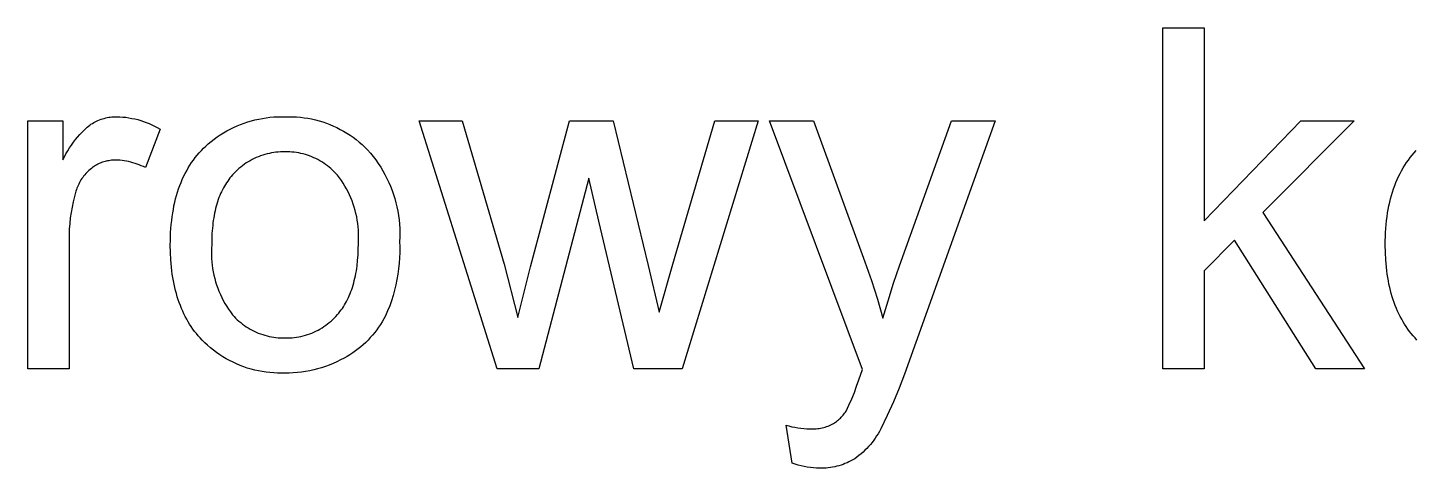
# Model space of a CAD drawing. Header units: millimetres. Extents: x -962 to 3068, y -237 to 2578.
# Drawn here: x 1915.9 to 2024.3, y -67.9 to -33.6 of the extents above; entities that cross this region are included whole.
import ezdxf

# ---------------------------------------------------------------- set-up
doc = ezdxf.new("R2010")
doc.units = ezdxf.units.MM
doc.header["$MEASUREMENT"] = 0
doc.layers.add('Domyślny', color=7, linetype='Continuous', true_color=0x000000)

msp = doc.modelspace()

# ---------------------------------------------------------------- linework, layer by layer
at = {"layer": 'Domyślny'}
for p, q in [((2004.51, -60.2), (2004.51, -33.6)), ((2004.51, -33.6), (2007.74, -33.6)), ((2007.74, -33.6), (2007.74, -48.64)), ((1915.95, -60.2), (1915.95, -40.85)), ((1915.95, -40.85), (1918.69, -40.85)), ((1918.69, -40.85), (1918.69, -43.9)), ((1920.78, -41.19), (1920.88, -41.12)), ((1920.88, -41.12), (1920.99, -41.05)), ((1920.99, -41.05), (1921.1, -40.99)), ((1921.1, -40.99), (1921.21, -40.93)), ((1921.21, -40.93), (1921.32, -40.88)), ((1921.32, -40.88), (1921.43, -40.82)), ((1921.43, -40.82), (1921.55, -40.78)), ((1921.55, -40.78), (1921.67, -40.73)), ((1921.67, -40.73), (1921.78, -40.7)), ((1921.78, -40.7), (1921.9, -40.66)), ((1921.9, -40.66), (1922.03, -40.63)), ((1922.03, -40.63), (1922.15, -40.6)), ((1922.15, -40.6), (1922.27, -40.58)), ((1922.27, -40.58), (1922.39, -40.56)), ((1922.39, -40.56), (1922.52, -40.55)), ((1922.52, -40.55), (1922.64, -40.54)), ((1922.64, -40.54), (1922.77, -40.53)), ((1922.77, -40.53), (1922.89, -40.53)), ((1922.89, -40.53), (1923.13, -40.54)), ((1923.13, -40.54), (1923.36, -40.56)), ((1923.36, -40.56), (1923.6, -40.58)), ((1923.6, -40.58), (1923.83, -40.61)), ((1923.83, -40.61), (1924.07, -40.66)), ((1924.07, -40.66), (1924.3, -40.7)), ((1924.3, -40.7), (1924.53, -40.76)), ((1924.53, -40.76), (1924.76, -40.83)), ((1924.76, -40.83), (1924.98, -40.9)), ((1924.98, -40.9), (1925.2, -40.98)), ((1925.2, -40.98), (1925.42, -41.07)), ((1925.42, -41.07), (1925.64, -41.16)), ((1925.64, -41.16), (1925.85, -41.27)), ((1932.28, -41.25), (1932.55, -41.14)), ((1932.55, -41.14), (1932.83, -41.04)), ((1932.83, -41.04), (1933.11, -40.94)), ((1933.11, -40.94), (1933.4, -40.86)), ((1933.4, -40.86), (1933.68, -40.78)), ((1933.68, -40.78), (1933.97, -40.72)), ((1933.97, -40.72), (1934.26, -40.66)), ((1934.26, -40.66), (1934.56, -40.61)), ((1934.56, -40.61), (1934.85, -40.58)), ((1934.85, -40.58), (1935.14, -40.55)), ((1935.14, -40.55), (1935.44, -40.53)), ((1935.44, -40.53), (1935.74, -40.53)), ((1935.74, -40.53), (1936.03, -40.53)), ((1936.03, -40.53), (1936.33, -40.53)), ((1936.33, -40.53), (1936.63, -40.53)), ((1936.63, -40.53), (1936.93, -40.55)), ((1936.93, -40.55), (1937.22, -40.57)), ((1937.22, -40.57), (1937.52, -40.61)), ((1937.52, -40.61), (1937.81, -40.65)), ((1937.81, -40.65), (1938.1, -40.71)), ((1938.1, -40.71), (1938.39, -40.78)), ((1938.39, -40.78), (1938.68, -40.85)), ((1938.68, -40.85), (1938.97, -40.94)), ((1938.97, -40.94), (1939.25, -41.04)), ((1939.25, -41.04), (1939.53, -41.14)), ((1939.53, -41.14), (1939.8, -41.26)), ((1952.57, -60.2), (1946.5, -40.85)), ((1946.5, -40.85), (1949.86, -40.85)), ((1949.86, -40.85), (1953.13, -52.02)), ((1955.17, -52.25), (1958.22, -40.85)), ((1958.22, -40.85), (1961.64, -40.85)), ((1961.64, -40.85), (1964.36, -52.13)), ((1966.28, -52.04), (1969.57, -40.85)), ((1972.95, -40.85), (1967.02, -60.2)), ((1969.57, -40.85), (1972.95, -40.85)), ((1981.09, -60.25), (1973.83, -40.85)), ((1973.83, -40.85), (1977.26, -40.85)), ((1977.26, -40.85), (1981.28, -51.85)), ((1983.98, -52.16), (1988.02, -40.85)), ((1991.43, -40.85), (1984.37, -60.6)), ((1988.02, -40.85), (1991.43, -40.85)), ((2007.74, -48.64), (2015.3, -40.85)), ((2019.46, -40.85), (2012.32, -47.99)), ((2015.3, -40.85), (2019.46, -40.85)), ((1919.67, -42.32), (1919.84, -42.12)), ((1919.84, -42.12), (1920.02, -41.92)), ((1920.02, -41.92), (1920.2, -41.73)), ((1920.2, -41.73), (1920.39, -41.54)), ((1920.39, -41.54), (1920.58, -41.36)), ((1920.58, -41.36), (1920.78, -41.19)), ((1926.27, -41.5), (1925.13, -44.5)), ((1925.85, -41.27), (1926.06, -41.38)), ((1926.06, -41.38), (1926.27, -41.5)), ((1930.49, -42.29), (1930.73, -42.11)), ((1930.73, -42.11), (1930.97, -41.95)), ((1930.97, -41.95), (1931.23, -41.79)), ((1931.23, -41.79), (1931.48, -41.64)), ((1931.48, -41.64), (1931.74, -41.51)), ((1931.74, -41.51), (1932.01, -41.37)), ((1932.01, -41.37), (1932.28, -41.25)), ((1939.8, -41.26), (1940.07, -41.38)), ((1940.07, -41.38), (1940.34, -41.52)), ((1940.34, -41.52), (1940.6, -41.66)), ((1940.6, -41.66), (1940.85, -41.81)), ((1940.85, -41.81), (1941.1, -41.97)), ((1941.1, -41.97), (1941.35, -42.14)), ((1941.35, -42.14), (1941.58, -42.32)), ((1918.93, -43.42), (1919.07, -43.2)), ((1919.07, -43.2), (1919.21, -42.97)), ((1919.21, -42.97), (1919.35, -42.75)), ((1919.35, -42.75), (1919.51, -42.53)), ((1919.51, -42.53), (1919.67, -42.32)), ((1929.33, -43.34), (1929.5, -43.16)), ((1929.5, -43.16), (1929.67, -42.99)), ((1929.67, -42.99), (1929.84, -42.82)), ((1929.84, -42.82), (1930.02, -42.66)), ((1930.02, -42.66), (1930.25, -42.47)), ((1930.25, -42.47), (1930.49, -42.29)), ((1935.15, -43.33), (1934.97, -43.35)), ((1935.32, -43.3), (1935.15, -43.33)), ((1935.5, -43.29), (1935.32, -43.3)), ((1935.68, -43.28), (1935.5, -43.29)), ((1935.86, -43.27), (1935.68, -43.28)), ((1936.03, -43.27), (1935.86, -43.27)), ((1936.21, -43.27), (1936.03, -43.27)), ((1936.39, -43.28), (1936.21, -43.27)), ((1936.56, -43.29), (1936.39, -43.28)), ((1936.74, -43.31), (1936.56, -43.29)), ((1936.92, -43.33), (1936.74, -43.31)), ((1937.09, -43.36), (1936.92, -43.33)), ((1941.58, -42.32), (1941.82, -42.51)), ((1941.82, -42.51), (1942.04, -42.7)), ((1942.04, -42.7), (1942.26, -42.91)), ((1942.26, -42.91), (1942.47, -43.12)), ((1942.47, -43.12), (1942.69, -43.37)), ((2024.14, -43.34), (2024.3, -43.16)), ((1918.69, -43.9), (1918.81, -43.66)), ((1918.81, -43.66), (1918.93, -43.42)), ((1921.15, -44.38), (1921.07, -44.44)), ((1921.24, -44.33), (1921.15, -44.38)), ((1921.33, -44.28), (1921.24, -44.33)), ((1921.42, -44.23), (1921.33, -44.28)), ((1921.51, -44.19), (1921.42, -44.23)), ((1921.6, -44.15), (1921.51, -44.19)), ((1921.7, -44.11), (1921.6, -44.15)), ((1921.79, -44.08), (1921.7, -44.11)), ((1921.89, -44.05), (1921.79, -44.08)), ((1921.98, -44.02), (1921.89, -44.05)), ((1922.08, -43.99), (1921.98, -44.02)), ((1922.18, -43.97), (1922.08, -43.99)), ((1922.28, -43.96), (1922.18, -43.97)), ((1922.38, -43.94), (1922.28, -43.96)), ((1922.48, -43.93), (1922.38, -43.94)), ((1922.58, -43.92), (1922.48, -43.93)), ((1922.68, -43.92), (1922.58, -43.92)), ((1922.78, -43.92), (1922.68, -43.92)), ((1922.96, -43.92), (1922.78, -43.92)), ((1923.13, -43.93), (1922.96, -43.92)), ((1923.31, -43.95), (1923.13, -43.93)), ((1923.48, -43.97), (1923.31, -43.95)), ((1923.65, -44), (1923.48, -43.97)), ((1923.82, -44.03), (1923.65, -44)), ((1923.99, -44.07), (1923.82, -44.03)), ((1924.16, -44.12), (1923.99, -44.07)), ((1924.33, -44.17), (1924.16, -44.12)), ((1924.49, -44.22), (1924.33, -44.17)), ((1924.65, -44.28), (1924.49, -44.22)), ((1924.81, -44.35), (1924.65, -44.28)), ((1924.97, -44.42), (1924.81, -44.35)), ((1928.47, -44.52), (1928.6, -44.31)), ((1928.6, -44.31), (1928.73, -44.11)), ((1928.73, -44.11), (1928.88, -43.91)), ((1928.88, -43.91), (1929.02, -43.71)), ((1929.02, -43.71), (1929.18, -43.52)), ((1929.18, -43.52), (1929.33, -43.34)), ((1932.71, -44.35), (1932.57, -44.46)), ((1932.85, -44.24), (1932.71, -44.35)), ((1933, -44.14), (1932.85, -44.24)), ((1933.15, -44.05), (1933, -44.14)), ((1933.3, -43.96), (1933.15, -44.05)), ((1933.46, -43.87), (1933.3, -43.96)), ((1933.62, -43.79), (1933.46, -43.87)), ((1933.78, -43.72), (1933.62, -43.79)), ((1933.95, -43.65), (1933.78, -43.72)), ((1934.11, -43.59), (1933.95, -43.65)), ((1934.28, -43.53), (1934.11, -43.59)), ((1934.45, -43.48), (1934.28, -43.53)), ((1934.62, -43.43), (1934.45, -43.48)), ((1934.8, -43.39), (1934.62, -43.43)), ((1934.97, -43.35), (1934.8, -43.39)), ((1937.26, -43.39), (1937.09, -43.36)), ((1937.44, -43.44), (1937.26, -43.39)), ((1937.61, -43.48), (1937.44, -43.44)), ((1937.78, -43.53), (1937.61, -43.48)), ((1937.94, -43.59), (1937.78, -43.53)), ((1938.11, -43.66), (1937.94, -43.59)), ((1938.27, -43.73), (1938.11, -43.66)), ((1938.43, -43.8), (1938.27, -43.73)), ((1938.59, -43.88), (1938.43, -43.8)), ((1938.75, -43.97), (1938.59, -43.88)), ((1938.9, -44.06), (1938.75, -43.97)), ((1939.05, -44.15), (1938.9, -44.06)), ((1939.19, -44.25), (1939.05, -44.15)), ((1939.34, -44.36), (1939.19, -44.25)), ((1939.47, -44.47), (1939.34, -44.36)), ((1942.69, -43.37), (1942.9, -43.63)), ((1942.9, -43.63), (1943.11, -43.9)), ((1943.11, -43.9), (1943.3, -44.18)), ((1943.3, -44.18), (1943.49, -44.46)), ((2023.27, -44.52), (2023.4, -44.31)), ((2023.4, -44.31), (2023.54, -44.11)), ((2023.54, -44.11), (2023.68, -43.91)), ((2023.68, -43.91), (2023.83, -43.71)), ((2023.83, -43.71), (2023.98, -43.52)), ((2023.98, -43.52), (2024.14, -43.34)), ((1920.1, -45.46), (1920.04, -45.56)), ((1920.17, -45.36), (1920.1, -45.46)), ((1920.24, -45.26), (1920.17, -45.36)), ((1920.31, -45.16), (1920.24, -45.26)), ((1920.39, -45.07), (1920.31, -45.16)), ((1920.47, -44.97), (1920.39, -45.07)), ((1920.55, -44.89), (1920.47, -44.97)), ((1920.63, -44.8), (1920.55, -44.89)), ((1920.72, -44.72), (1920.63, -44.8)), ((1920.81, -44.64), (1920.72, -44.72)), ((1920.91, -44.56), (1920.81, -44.64)), ((1920.99, -44.5), (1920.91, -44.56)), ((1921.07, -44.44), (1920.99, -44.5)), ((1925.13, -44.5), (1924.97, -44.42)), ((1927.91, -45.66), (1928.01, -45.42)), ((1928.01, -45.42), (1928.11, -45.19)), ((1928.11, -45.19), (1928.23, -44.96)), ((1928.23, -44.96), (1928.35, -44.74)), ((1928.35, -44.74), (1928.47, -44.52)), ((1931.64, -45.43), (1931.55, -45.55)), ((1931.73, -45.31), (1931.64, -45.43)), ((1931.83, -45.19), (1931.73, -45.31)), ((1931.93, -45.07), (1931.83, -45.19)), ((1932.05, -44.94), (1931.93, -45.07)), ((1932.17, -44.82), (1932.05, -44.94)), ((1932.3, -44.69), (1932.17, -44.82)), ((1932.43, -44.57), (1932.3, -44.69)), ((1932.57, -44.46), (1932.43, -44.57)), ((1939.61, -44.58), (1939.47, -44.47)), ((1939.74, -44.7), (1939.61, -44.58)), ((1939.87, -44.82), (1939.74, -44.7)), ((1939.99, -44.95), (1939.87, -44.82)), ((1940.11, -45.08), (1939.99, -44.95)), ((1940.27, -45.29), (1940.11, -45.08)), ((1940.42, -45.5), (1940.27, -45.29)), ((1940.56, -45.72), (1940.42, -45.5)), ((1943.49, -44.46), (1943.66, -44.75)), ((1943.66, -44.75), (1943.82, -45.05)), ((1943.82, -45.05), (1943.98, -45.35)), ((1943.98, -45.35), (1944.12, -45.65)), ((1959.72, -45.32), (1955.83, -60.2)), ((1960.5, -48.68), (1959.72, -45.32)), ((2022.71, -45.66), (2022.81, -45.42)), ((2022.81, -45.42), (2022.92, -45.19)), ((2022.92, -45.19), (2023.03, -44.96)), ((2023.03, -44.96), (2023.15, -44.74)), ((2023.15, -44.74), (2023.27, -44.52)), ((1919.71, -46.34), (1919.6, -46.75)), ((1919.75, -46.22), (1919.71, -46.34)), ((1919.79, -46.11), (1919.75, -46.22)), ((1919.83, -46), (1919.79, -46.11)), ((1919.88, -45.89), (1919.83, -46)), ((1919.93, -45.78), (1919.88, -45.89)), ((1919.98, -45.67), (1919.93, -45.78)), ((1920.04, -45.56), (1919.98, -45.67)), ((1927.56, -46.67), (1927.64, -46.41)), ((1927.64, -46.41), (1927.72, -46.15)), ((1927.72, -46.15), (1927.81, -45.9)), ((1927.81, -45.9), (1927.91, -45.66)), ((1931, -46.53), (1930.94, -46.68)), ((1931.07, -46.38), (1931, -46.53)), ((1931.14, -46.23), (1931.07, -46.38)), ((1931.22, -46.09), (1931.14, -46.23)), ((1931.29, -45.95), (1931.22, -46.09)), ((1931.38, -45.82), (1931.29, -45.95)), ((1931.46, -45.68), (1931.38, -45.82)), ((1931.55, -45.55), (1931.46, -45.68)), ((1940.69, -45.94), (1940.56, -45.72)), ((1940.82, -46.16), (1940.69, -45.94)), ((1940.94, -46.39), (1940.82, -46.16)), ((1941.06, -46.63), (1940.94, -46.39)), ((1944.12, -45.65), (1944.26, -45.96)), ((1944.26, -45.96), (1944.38, -46.28)), ((1944.38, -46.28), (1944.49, -46.6)), ((2022.37, -46.67), (2022.44, -46.41)), ((2022.44, -46.41), (2022.53, -46.15)), ((2022.53, -46.15), (2022.62, -45.9)), ((2022.62, -45.9), (2022.71, -45.66)), ((1919.41, -47.59), (1919.33, -48.01)), ((1919.5, -47.17), (1919.41, -47.59)), ((1919.6, -46.75), (1919.5, -47.17)), ((1927.31, -47.76), (1927.36, -47.48)), ((1927.36, -47.48), (1927.42, -47.2)), ((1927.42, -47.2), (1927.49, -46.93)), ((1927.49, -46.93), (1927.56, -46.67)), ((1930.66, -47.51), (1930.61, -47.68)), ((1930.71, -47.34), (1930.66, -47.51)), ((1930.76, -47.17), (1930.71, -47.34)), ((1930.82, -47), (1930.76, -47.17)), ((1930.87, -46.84), (1930.82, -47)), ((1930.94, -46.68), (1930.87, -46.84)), ((1941.16, -46.86), (1941.06, -46.63)), ((1941.26, -47.1), (1941.16, -46.86)), ((1941.35, -47.35), (1941.26, -47.1)), ((1941.43, -47.59), (1941.35, -47.35)), ((1941.5, -47.84), (1941.43, -47.59)), ((1944.49, -46.6), (1944.59, -46.92)), ((1944.59, -46.92), (1944.68, -47.24)), ((1944.68, -47.24), (1944.76, -47.57)), ((1944.76, -47.57), (1944.82, -47.9)), ((2022.11, -47.76), (2022.17, -47.48)), ((2022.17, -47.48), (2022.23, -47.2)), ((2022.23, -47.2), (2022.29, -46.93)), ((2022.29, -46.93), (2022.37, -46.67)), ((1919.27, -48.43), (1919.23, -48.86)), ((1919.33, -48.01), (1919.27, -48.43)), ((1927.15, -48.93), (1927.18, -48.63)), ((1927.18, -48.63), (1927.22, -48.33)), ((1927.22, -48.33), (1927.26, -48.04)), ((1927.26, -48.04), (1927.31, -47.76)), ((1930.43, -48.62), (1930.4, -48.81)), ((1930.46, -48.42), (1930.43, -48.62)), ((1930.49, -48.23), (1930.46, -48.42)), ((1930.53, -48.05), (1930.49, -48.23)), ((1930.57, -47.86), (1930.53, -48.05)), ((1930.61, -47.68), (1930.57, -47.86)), ((1941.56, -48.09), (1941.5, -47.84)), ((1941.62, -48.35), (1941.56, -48.09)), ((1941.66, -48.6), (1941.62, -48.35)), ((1941.7, -48.86), (1941.66, -48.6)), ((1944.82, -47.9), (1944.88, -48.24)), ((1944.88, -48.24), (1944.92, -48.57)), ((1944.92, -48.57), (1944.96, -48.91)), ((1963.24, -60.2), (1960.5, -48.68)), ((2012.32, -47.99), (2020.27, -60.2)), ((2021.95, -48.93), (2021.98, -48.63)), ((2021.98, -48.63), (2022.02, -48.33)), ((2022.02, -48.33), (2022.06, -48.04)), ((2022.06, -48.04), (2022.11, -47.76)), ((1919.18, -49.71), (1919.17, -50.14)), ((1919.19, -49.29), (1919.18, -49.71)), ((1919.23, -48.86), (1919.19, -49.29)), ((1927.09, -49.87), (1927.1, -49.56)), ((1927.1, -49.56), (1927.12, -49.24)), ((1927.12, -49.24), (1927.15, -48.93)), ((1930.32, -49.64), (1930.31, -50.07)), ((1930.36, -49.22), (1930.32, -49.64)), ((1930.38, -49.01), (1930.36, -49.22)), ((1930.4, -48.81), (1930.38, -49.01)), ((1941.73, -49.12), (1941.7, -48.86)), ((1941.75, -49.38), (1941.73, -49.12)), ((1941.76, -49.63), (1941.75, -49.38)), ((1941.77, -49.89), (1941.76, -49.63)), ((1944.96, -48.91), (1944.98, -49.25)), ((1944.98, -49.25), (1944.99, -49.58)), ((1944.99, -49.58), (1944.99, -49.92)), ((2021.89, -49.87), (2021.9, -49.56)), ((2021.9, -49.56), (2021.92, -49.24)), ((2021.92, -49.24), (2021.95, -48.93)), ((1919.17, -50.14), (1919.17, -60.2)), ((1927.07, -50.53), (1927.08, -50.2)), ((1927.08, -51.12), (1927.07, -50.53)), ((1927.08, -50.2), (1927.09, -49.87)), ((1930.3, -50.52), (1930.28, -50.78)), ((1930.28, -50.78), (1930.28, -51.05)), ((1930.31, -50.07), (1930.3, -50.52)), ((1941.72, -51.31), (1941.74, -50.87)), ((1941.74, -50.87), (1941.75, -50.41)), ((1941.75, -50.41), (1941.76, -50.15)), ((1941.76, -50.15), (1941.77, -49.89)), ((1944.99, -49.92), (1944.97, -50.26)), ((1944.97, -50.26), (1944.98, -50.68)), ((1944.98, -50.68), (1944.98, -51.11)), ((2010.12, -50.17), (2007.74, -52.56)), ((2016.45, -60.2), (2010.12, -50.17)), ((2021.88, -50.2), (2021.89, -49.87)), ((2021.88, -50.53), (2021.88, -50.2)), ((2021.89, -51.12), (2021.88, -50.53)), ((1927.11, -51.7), (1927.08, -51.12)), ((1927.14, -51.99), (1927.11, -51.7)), ((1927.16, -52.26), (1927.14, -51.99)), ((1930.28, -51.05), (1930.28, -51.31)), ((1930.28, -51.31), (1930.29, -51.58)), ((1930.29, -51.58), (1930.31, -51.84)), ((1930.31, -51.84), (1930.34, -52.1)), ((1941.65, -52.16), (1941.69, -51.74)), ((1941.69, -51.74), (1941.72, -51.31)), ((1944.94, -51.96), (1944.89, -52.39)), ((1944.97, -51.54), (1944.94, -51.96)), ((1944.98, -51.11), (1944.97, -51.54)), ((1981.28, -51.85), (1981.8, -53.3)), ((2021.92, -51.7), (2021.89, -51.12)), ((2021.94, -51.99), (2021.92, -51.7)), ((2021.97, -52.26), (2021.94, -51.99)), ((1927.19, -52.54), (1927.16, -52.26)), ((1927.23, -52.81), (1927.19, -52.54)), ((1927.27, -53.07), (1927.23, -52.81)), ((1927.32, -53.33), (1927.27, -53.07)), ((1930.34, -52.1), (1930.37, -52.36)), ((1930.37, -52.36), (1930.42, -52.62)), ((1930.42, -52.62), (1930.47, -52.88)), ((1930.47, -52.88), (1930.54, -53.14)), ((1941.48, -53.13), (1941.52, -52.94)), ((1941.52, -52.94), (1941.55, -52.75)), ((1941.55, -52.75), (1941.59, -52.56)), ((1941.59, -52.56), (1941.62, -52.36)), ((1941.62, -52.36), (1941.65, -52.16)), ((1944.83, -52.81), (1944.76, -53.23)), ((1944.89, -52.39), (1944.83, -52.81)), ((1953.13, -52.02), (1954.18, -56.18)), ((1954.18, -56.18), (1955.17, -52.25)), ((1964.36, -52.13), (1965.21, -55.78)), ((1965.21, -55.78), (1966.28, -52.04)), ((1983.51, -53.51), (1983.98, -52.16)), ((2007.74, -52.56), (2007.74, -60.2)), ((2022, -52.54), (2021.97, -52.26)), ((2022.03, -52.81), (2022, -52.54)), ((2022.07, -53.07), (2022.03, -52.81)), ((2022.12, -53.33), (2022.07, -53.07)), ((1927.37, -53.59), (1927.32, -53.33)), ((1927.42, -53.84), (1927.37, -53.59)), ((1927.48, -54.09), (1927.42, -53.84)), ((1927.55, -54.33), (1927.48, -54.09)), ((1930.54, -53.14), (1930.61, -53.4)), ((1930.61, -53.4), (1930.69, -53.65)), ((1930.69, -53.65), (1930.78, -53.9)), ((1930.78, -53.9), (1930.87, -54.14)), ((1930.87, -54.14), (1930.98, -54.39)), ((1941.11, -54.33), (1941.17, -54.17)), ((1941.17, -54.17), (1941.23, -54)), ((1941.23, -54), (1941.29, -53.84)), ((1941.29, -53.84), (1941.34, -53.66)), ((1941.34, -53.66), (1941.39, -53.49)), ((1941.39, -53.49), (1941.43, -53.31)), ((1941.43, -53.31), (1941.48, -53.13)), ((1944.57, -54.06), (1944.46, -54.47)), ((1944.68, -53.64), (1944.57, -54.06)), ((1944.76, -53.23), (1944.68, -53.64)), ((1981.8, -53.3), (1982.26, -54.77)), ((1983.08, -54.88), (1983.51, -53.51)), ((2022.17, -53.59), (2022.12, -53.33)), ((2022.23, -53.84), (2022.17, -53.59)), ((2022.29, -54.09), (2022.23, -53.84)), ((2022.35, -54.33), (2022.29, -54.09)), ((1927.62, -54.57), (1927.55, -54.33)), ((1927.69, -54.8), (1927.62, -54.57)), ((1927.77, -55.03), (1927.69, -54.8)), ((1927.86, -55.26), (1927.77, -55.03)), ((1930.98, -54.39), (1931.09, -54.63)), ((1931.09, -54.63), (1931.21, -54.86)), ((1931.21, -54.86), (1931.34, -55.09)), ((1931.34, -55.09), (1931.48, -55.32)), ((1940.59, -55.35), (1940.67, -55.21)), ((1940.67, -55.21), (1940.75, -55.07)), ((1940.75, -55.07), (1940.83, -54.93)), ((1940.83, -54.93), (1940.9, -54.79)), ((1940.9, -54.79), (1940.98, -54.64)), ((1940.98, -54.64), (1941.04, -54.49)), ((1941.04, -54.49), (1941.11, -54.33)), ((1944.33, -54.88), (1944.19, -55.28)), ((1944.46, -54.47), (1944.33, -54.88)), ((1982.26, -54.77), (1982.68, -56.25)), ((1982.68, -56.25), (1983.08, -54.88)), ((2022.42, -54.57), (2022.35, -54.33)), ((2022.5, -54.8), (2022.42, -54.57)), ((2022.58, -55.03), (2022.5, -54.8)), ((2022.66, -55.26), (2022.58, -55.03)), ((1927.95, -55.48), (1927.86, -55.26)), ((1928.04, -55.7), (1927.95, -55.48)), ((1928.14, -55.91), (1928.04, -55.7)), ((1928.24, -56.12), (1928.14, -55.91)), ((1928.35, -56.32), (1928.24, -56.12)), ((1928.47, -56.52), (1928.35, -56.32)), ((1931.48, -55.32), (1931.62, -55.54)), ((1931.62, -55.54), (1931.77, -55.76)), ((1931.77, -55.76), (1931.93, -55.97)), ((1931.93, -55.97), (1932.05, -56.1)), ((1932.05, -56.1), (1932.17, -56.23)), ((1932.17, -56.23), (1932.3, -56.36)), ((1939.75, -56.35), (1939.88, -56.22)), ((1939.88, -56.22), (1940, -56.1)), ((1940, -56.1), (1940.12, -55.96)), ((1940.12, -55.96), (1940.22, -55.85)), ((1940.22, -55.85), (1940.31, -55.73)), ((1940.31, -55.73), (1940.41, -55.6)), ((1940.41, -55.6), (1940.5, -55.48)), ((1940.5, -55.48), (1940.59, -55.35)), ((1943.74, -56.29), (1943.61, -56.52)), ((1943.87, -56.07), (1943.74, -56.29)), ((1944.03, -55.67), (1943.87, -56.07)), ((1944.19, -55.28), (1944.03, -55.67)), ((2022.75, -55.48), (2022.66, -55.26)), ((2022.84, -55.7), (2022.75, -55.48)), ((2022.94, -55.91), (2022.84, -55.7)), ((2023.05, -56.12), (2022.94, -55.91)), ((2023.16, -56.32), (2023.05, -56.12)), ((2023.27, -56.52), (2023.16, -56.32)), ((1928.58, -56.71), (1928.47, -56.52)), ((1928.71, -56.9), (1928.58, -56.71)), ((1928.84, -57.09), (1928.71, -56.9)), ((1928.97, -57.27), (1928.84, -57.09)), ((1929.11, -57.44), (1928.97, -57.27)), ((1932.3, -56.36), (1932.43, -56.48)), ((1932.43, -56.48), (1932.57, -56.59)), ((1932.57, -56.59), (1932.71, -56.7)), ((1932.71, -56.7), (1932.85, -56.81)), ((1932.85, -56.81), (1933, -56.91)), ((1933, -56.91), (1933.15, -57)), ((1933.15, -57), (1933.3, -57.09)), ((1933.3, -57.09), (1933.46, -57.18)), ((1933.46, -57.18), (1933.62, -57.26)), ((1933.62, -57.26), (1933.78, -57.33)), ((1933.78, -57.33), (1933.94, -57.4)), ((1933.94, -57.4), (1934.11, -57.47)), ((1937.95, -57.46), (1938.11, -57.4)), ((1938.11, -57.4), (1938.28, -57.33)), ((1938.28, -57.33), (1938.44, -57.25)), ((1938.44, -57.25), (1938.6, -57.17)), ((1938.6, -57.17), (1938.75, -57.09)), ((1938.75, -57.09), (1938.91, -57)), ((1938.91, -57), (1939.06, -56.9)), ((1939.06, -56.9), (1939.2, -56.8)), ((1939.2, -56.8), (1939.34, -56.69)), ((1939.34, -56.69), (1939.48, -56.58)), ((1939.48, -56.58), (1939.62, -56.47)), ((1939.62, -56.47), (1939.75, -56.35)), ((1943.02, -57.37), (1942.85, -57.57)), ((1943.18, -57.16), (1943.02, -57.37)), ((1943.33, -56.95), (1943.18, -57.16)), ((1943.47, -56.74), (1943.33, -56.95)), ((1943.61, -56.52), (1943.47, -56.74)), ((2023.39, -56.71), (2023.27, -56.52)), ((2023.51, -56.9), (2023.39, -56.71)), ((2023.64, -57.09), (2023.51, -56.9)), ((2023.77, -57.27), (2023.64, -57.09)), ((2023.91, -57.44), (2023.77, -57.27)), ((1929.25, -57.62), (1929.11, -57.44)), ((1929.4, -57.78), (1929.25, -57.62)), ((1929.55, -57.95), (1929.4, -57.78)), ((1929.76, -58.16), (1929.55, -57.95)), ((1929.98, -58.36), (1929.76, -58.16)), ((1930.21, -58.56), (1929.98, -58.36)), ((1934.11, -57.47), (1934.28, -57.52)), ((1934.28, -57.52), (1934.45, -57.58)), ((1934.45, -57.58), (1934.62, -57.62)), ((1934.62, -57.62), (1934.79, -57.66)), ((1934.79, -57.66), (1934.97, -57.7)), ((1934.97, -57.7), (1935.15, -57.73)), ((1935.15, -57.73), (1935.32, -57.75)), ((1935.32, -57.75), (1935.5, -57.77)), ((1935.5, -57.77), (1935.68, -57.78)), ((1935.68, -57.78), (1935.86, -57.78)), ((1935.86, -57.78), (1936.03, -57.78)), ((1936.03, -57.78), (1936.21, -57.78)), ((1936.21, -57.78), (1936.39, -57.78)), ((1936.39, -57.78), (1936.57, -57.77)), ((1936.57, -57.77), (1936.74, -57.75)), ((1936.74, -57.75), (1936.92, -57.73)), ((1936.92, -57.73), (1937.09, -57.7)), ((1937.09, -57.7), (1937.27, -57.66)), ((1937.27, -57.66), (1937.44, -57.62)), ((1937.44, -57.62), (1937.61, -57.57)), ((1937.61, -57.57), (1937.78, -57.52)), ((1937.78, -57.52), (1937.95, -57.46)), ((1941.93, -58.48), (1941.73, -58.64)), ((1942.13, -58.31), (1941.93, -58.48)), ((1942.32, -58.13), (1942.13, -58.31)), ((1942.5, -57.95), (1942.32, -58.13)), ((1942.68, -57.76), (1942.5, -57.95)), ((1942.85, -57.57), (1942.68, -57.76)), ((2024.05, -57.62), (2023.91, -57.44)), ((2024.2, -57.78), (2024.05, -57.62)), ((2024.35, -57.95), (2024.2, -57.78)), ((1930.44, -58.74), (1930.21, -58.56)), ((1930.68, -58.92), (1930.44, -58.74)), ((1930.93, -59.09), (1930.68, -58.92)), ((1931.18, -59.25), (1930.93, -59.09)), ((1931.44, -59.41), (1931.18, -59.25)), ((1931.7, -59.55), (1931.44, -59.41)), ((1931.97, -59.68), (1931.7, -59.55)), ((1940.36, -59.5), (1940.07, -59.64)), ((1940.65, -59.35), (1940.36, -59.5)), ((1940.87, -59.23), (1940.65, -59.35)), ((1941.09, -59.09), (1940.87, -59.23)), ((1941.31, -58.95), (1941.09, -59.09)), ((1941.52, -58.8), (1941.31, -58.95)), ((1941.73, -58.64), (1941.52, -58.8)), ((1919.17, -60.2), (1915.95, -60.2)), ((1932.24, -59.81), (1931.97, -59.68)), ((1932.52, -59.92), (1932.24, -59.81)), ((1932.8, -60.03), (1932.52, -59.92)), ((1933.08, -60.13), (1932.8, -60.03)), ((1933.37, -60.21), (1933.08, -60.13)), ((1933.66, -60.29), (1933.37, -60.21)), ((1933.95, -60.35), (1933.66, -60.29)), ((1934.24, -60.41), (1933.95, -60.35)), ((1934.54, -60.45), (1934.24, -60.41)), ((1934.84, -60.49), (1934.54, -60.45)), ((1935.14, -60.51), (1934.84, -60.49)), ((1935.43, -60.53), (1935.14, -60.51)), ((1935.73, -60.53), (1935.43, -60.53)), ((1936.03, -60.52), (1935.73, -60.53)), ((1936.35, -60.52), (1936.03, -60.52)), ((1936.67, -60.51), (1936.35, -60.52)), ((1936.99, -60.48), (1936.67, -60.51)), ((1937.31, -60.45), (1936.99, -60.48)), ((1937.63, -60.4), (1937.31, -60.45)), ((1937.95, -60.34), (1937.63, -60.4)), ((1938.26, -60.27), (1937.95, -60.34)), ((1938.57, -60.2), (1938.26, -60.27)), ((1938.88, -60.11), (1938.57, -60.2)), ((1939.18, -60.01), (1938.88, -60.11)), ((1939.48, -59.9), (1939.18, -60.01)), ((1939.78, -59.78), (1939.48, -59.9)), ((1940.07, -59.64), (1939.78, -59.78)), ((1955.83, -60.2), (1952.57, -60.2)), ((1967.02, -60.2), (1963.24, -60.2)), ((1980.8, -61.05), (1981.09, -60.25)), ((1984.37, -60.6), (1983.96, -61.7)), ((2007.74, -60.2), (2004.51, -60.2)), ((2020.27, -60.2), (2016.45, -60.2)), ((1980.45, -62.05), (1980.63, -61.55)), ((1980.63, -61.55), (1980.8, -61.05)), ((1983.96, -61.7), (1983.51, -62.77)), ((1980.03, -63.02), (1980.25, -62.53)), ((1980.25, -62.53), (1980.45, -62.05)), ((1983.51, -62.77), (1983.02, -63.84)), ((1979.43, -63.96), (1979.5, -63.89)), ((1979.5, -63.89), (1979.57, -63.81)), ((1979.57, -63.81), (1979.63, -63.74)), ((1979.63, -63.74), (1979.69, -63.66)), ((1979.69, -63.66), (1979.75, -63.58)), ((1979.75, -63.58), (1979.8, -63.49)), ((1979.8, -63.49), (1980.03, -63.02)), ((1983.02, -63.84), (1982.51, -64.88)), ((1975.61, -67.55), (1975.12, -64.59)), ((1975.12, -64.59), (1975.35, -64.65)), ((1975.35, -64.65), (1975.58, -64.71)), ((1975.58, -64.71), (1975.81, -64.75)), ((1975.81, -64.75), (1976.05, -64.79)), ((1976.05, -64.79), (1976.28, -64.83)), ((1976.28, -64.83), (1976.52, -64.85)), ((1976.52, -64.85), (1976.75, -64.87)), ((1976.75, -64.87), (1976.99, -64.88)), ((1976.99, -64.88), (1977.11, -64.88)), ((1977.11, -64.88), (1977.23, -64.88)), ((1977.23, -64.88), (1977.35, -64.88)), ((1977.35, -64.88), (1977.47, -64.87)), ((1977.47, -64.87), (1977.59, -64.85)), ((1977.59, -64.85), (1977.71, -64.84)), ((1977.71, -64.84), (1977.82, -64.82)), ((1977.82, -64.82), (1977.94, -64.79)), ((1977.94, -64.79), (1978.06, -64.76)), ((1978.06, -64.76), (1978.17, -64.73)), ((1978.17, -64.73), (1978.29, -64.7)), ((1978.29, -64.7), (1978.4, -64.66)), ((1978.4, -64.66), (1978.51, -64.61)), ((1978.51, -64.61), (1978.62, -64.56)), ((1978.62, -64.56), (1978.73, -64.51)), ((1978.73, -64.51), (1978.82, -64.46)), ((1978.82, -64.46), (1978.9, -64.41)), ((1978.9, -64.41), (1978.98, -64.35)), ((1978.98, -64.35), (1979.06, -64.3)), ((1979.06, -64.3), (1979.14, -64.23)), ((1979.14, -64.23), (1979.22, -64.17)), ((1979.22, -64.17), (1979.29, -64.1)), ((1979.29, -64.1), (1979.36, -64.04)), ((1979.36, -64.04), (1979.43, -63.96)), ((1982.51, -64.88), (1982.41, -65.07)), ((1981.7, -66.09), (1981.56, -66.25)), ((1981.83, -65.93), (1981.7, -66.09)), ((1981.96, -65.76), (1981.83, -65.93)), ((1982.08, -65.6), (1981.96, -65.76)), ((1982.19, -65.42), (1982.08, -65.6)), ((1982.3, -65.25), (1982.19, -65.42)), ((1982.41, -65.07), (1982.3, -65.25)), ((1980.64, -67.08), (1980.48, -67.2)), ((1980.81, -66.96), (1980.64, -67.08)), ((1980.97, -66.82), (1980.81, -66.96)), ((1981.13, -66.69), (1980.97, -66.82)), ((1981.28, -66.54), (1981.13, -66.69)), ((1981.42, -66.4), (1981.28, -66.54)), ((1981.56, -66.25), (1981.42, -66.4)), ((1975.84, -67.63), (1975.61, -67.55)), ((1976.07, -67.7), (1975.84, -67.63)), ((1976.3, -67.76), (1976.07, -67.7)), ((1976.54, -67.81), (1976.3, -67.76)), ((1976.78, -67.85), (1976.54, -67.81)), ((1977.02, -67.89), (1976.78, -67.85)), ((1977.26, -67.91), (1977.02, -67.89)), ((1977.5, -67.93), (1977.26, -67.91)), ((1977.75, -67.94), (1977.5, -67.93)), ((1977.92, -67.94), (1977.75, -67.94)), ((1978.08, -67.94), (1977.92, -67.94)), ((1978.25, -67.93), (1978.08, -67.94)), ((1978.42, -67.91), (1978.25, -67.93)), ((1978.59, -67.89), (1978.42, -67.91)), ((1978.75, -67.86), (1978.59, -67.89)), ((1978.92, -67.83), (1978.75, -67.86)), ((1979.08, -67.79), (1978.92, -67.83)), ((1979.25, -67.75), (1979.08, -67.79)), ((1979.41, -67.7), (1979.25, -67.75)), ((1979.57, -67.64), (1979.41, -67.7)), ((1979.72, -67.58), (1979.57, -67.64)), ((1979.88, -67.52), (1979.72, -67.58)), ((1980.03, -67.45), (1979.88, -67.52)), ((1980.18, -67.37), (1980.03, -67.45)), ((1980.33, -67.29), (1980.18, -67.37)), ((1980.48, -67.2), (1980.33, -67.29))]:
    msp.add_line(p, q, dxfattribs=at)

doc.saveas('drawing.dxf')
